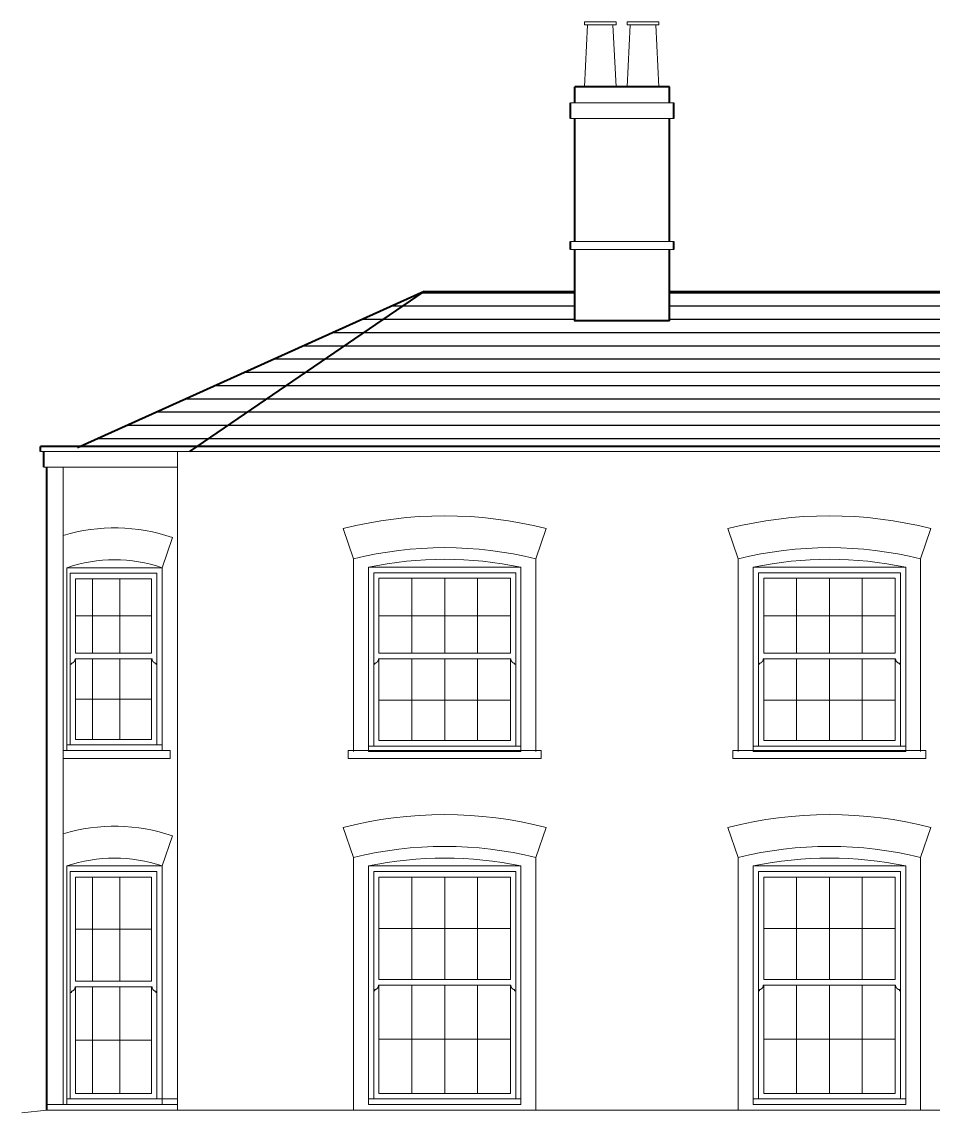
# Model space of a CAD drawing. Header units: millimetres. Extents: x -159872 to 386485, y -250577 to 158966.
# Drawn here: x 227269 to 235871, y 19178 to 29450 of the extents above; entities that cross this region are included whole.
import ezdxf

# ---------------------------------------------------------------- set-up
doc = ezdxf.new("R2010")
doc.units = ezdxf.units.MM
for name, color, linetype, lineweight in [('LDS-elevation', 7, 'Continuous', 9), ('LDS-equipment-kitchen equipment', 3, 'Continuous', 13), ('LDS-hatch_Hatch', 7, 'Continuous', 5), ('LDS-struct-extg-doors windows', 7, 'Continuous', 9), ('LDS-struct-extg-walls', 1, 'Continuous', 40)]:
    doc.layers.add(name, color=color, linetype=linetype, lineweight=lineweight)

# ---------------------------------------------------------------- blocks, each defined once
blk = doc.blocks.new('Group-204')
at = {"layer": 'LDS-elevation', "color": 7, "lineweight": 18, "flags": 128}
for points in [[(166833, 55691), (166833, 55636), (166595, 55612)], [(177693, 55636), (166833, 55636)]]:
    blk.add_lwpolyline(points, dxfattribs=at)

msp = doc.modelspace()

# ---------------------------------------------------------------- hatches: boundary and pattern name
at = {"layer": 'LDS-hatch_Hatch', "linetype": 'Continuous', "lineweight": 25}
h = msp.add_hatch(dxfattribs=at)
h.set_pattern_fill('_USER_1-4', color=41, scale=0.5, angle=315, style=0, pattern_type=2)
h.set_pattern_definition([(360, (317067.71, 13017.62), (2e-14, 125), [])])
h.paths.add_polyline_path([(231066.90078, 26905.32889), (227817.81713, 25440.31293), (228919.9641, 25440.31293)])
h = msp.add_hatch(dxfattribs=at)
h.set_pattern_fill('_USER_1-4', color=41, scale=0.5, angle=315, style=0, pattern_type=2)
h.set_pattern_definition([(360, (323348.4, 13017.62), (2e-14, 125), [])])
h.paths.add_polyline_path([(242526.14135, 26905.32889), (239005.2016, 26905.32889), (239005.2016, 26626.9148), (238420.05535, 26626.9148), (238420.05535, 26905.32889), (233381.1574, 26905.32889), (233381.1574, 26626.9148), (232486.87099, 26626.9148), (232486.87099, 26905.32889), (231066.90078, 26905.32889), (228919.9641, 25440.31293), (242526.14135, 25440.31293)])

# ---------------------------------------------------------------- linework, layer by layer
at = {"layer": 'LDS-equipment-kitchen equipment', "color": 7}
for p, q in [((230400.07726, 24382.03374), (230302.41906, 24666.8363)), ((232120.05647, 24382.03374), (232217.71467, 24666.8363)), ((234031.07726, 24382.03374), (233933.41906, 24666.8363)), ((235751.05647, 24382.03374), (235848.71467, 24666.8363)), ((228594.008, 24298.2623), (228691.31565, 24582.04253)), ((230400.06687, 22562.58025), (230400.06687, 24382.06405)), ((232120.06687, 22562.58025), (232120.06687, 24382.06405)), ((234031.06687, 22562.58025), (234031.06687, 24382.06405)), ((235751.06687, 22562.58025), (235751.06687, 24382.06405)), ((230400.07726, 21563.02033), (230302.41906, 21847.82288)), ((232120.05647, 21563.02033), (232217.71467, 21847.82288)), ((234031.07726, 21563.02033), (233933.41906, 21847.82288)), ((235751.05647, 21563.02033), (235848.71467, 21847.82288)), ((228594.008, 21483.24746), (228691.31565, 21767.02769)), ((230400.06687, 19178.24389), (230400.06687, 21563.05063)), ((232120.06687, 19178.24389), (232120.06687, 21563.05063)), ((234031.06687, 19178.24389), (234031.06687, 21563.05063)), ((235751.06687, 19178.24389), (235751.06687, 21563.05063))]:
    msp.add_line(p, q, dxfattribs=at)
for centre, radius, start, end in [((231260.06687, 20918.74306), 3868.5, 75.667409339, 104.332590661), ((234891.06687, 20918.74306), 3868.5, 75.667409339, 104.332590661), ((228144.01818, 22985.75744), 1687.50129, 71.075364483, 106.631915059), ((231260.06687, 20918.74306), 3568.5, 76.054571943, 103.945428057), ((234891.06687, 20918.74306), 3568.5, 76.054571943, 103.945428057), ((228144.02857, 22985.86905), 1387.39235, 71.074729125, 108.926631665), ((231260.06687, 20883.74306), 3493.5, 78.106273892, 101.893726108), ((234891.06687, 20883.74306), 3493.5, 78.106273892, 101.893726108), ((231260.06687, 18099.72964), 3868.5, 75.667409339, 104.332590661), ((234891.06687, 18099.72964), 3868.5, 75.667409339, 104.332590661), ((228144.01818, 20170.7426), 1687.50129, 71.075364483, 106.631915059), ((231260.06687, 18099.72964), 3568.5, 76.054571943, 103.945428057), ((234891.06687, 18099.72964), 3568.5, 76.054571943, 103.945428057), ((228144.02857, 20170.85421), 1387.39235, 71.074729125, 108.926631665), ((231260.06687, 18064.72964), 3493.5, 78.106273892, 101.893726108), ((234891.06687, 18064.72964), 3493.5, 78.106273892, 101.893726108)]:
    msp.add_arc(centre, radius, start, end, dxfattribs=at)
at = {"layer": 'LDS-struct-extg-doors windows', "color": 7}
for p, q in [((232878.32203, 29449.88229), (232578.32203, 29449.88229)), ((232578.32203, 29419.88229), (232578.32203, 29449.88229)), ((232878.32203, 29419.88229), (232578.32203, 29419.88229)), ((232578.32203, 28836.34083), (232608.32203, 29419.88229)), ((232878.32203, 28836.34083), (232848.32203, 29419.88229)), ((232878.32203, 29419.88229), (232878.32203, 29449.88229)), ((232982.05226, 29419.88229), (232982.05226, 29449.88229)), ((232982.05226, 29449.88229), (233282.05226, 29449.88229)), ((232982.05226, 29419.88229), (233282.05226, 29419.88229)), ((232982.05226, 28836.34083), (233012.05226, 29419.88229)), ((233282.05226, 28836.34083), (233252.05226, 29419.88229)), ((233282.05226, 29419.88229), (233282.05226, 29449.88229)), ((233421.1574, 28686.34083), (232446.87099, 28686.34083)), ((233421.1574, 28536.34083), (232446.87099, 28536.34083)), ((233421.1574, 27376.9148), (232446.87099, 27376.9148)), ((233421.1574, 27301.9148), (232446.87099, 27301.9148)), ((242526.14135, 25395.31293), (227446.01796, 25395.31293)), ((228739.01796, 19178.24389), (228739.01796, 25395.31293)), ((228739.01796, 25245.31293), (227476.01796, 25245.31293)), ((227661.01796, 22458.24746), (227661.01796, 25245.31293)), ((227694.01818, 24298.30559), (227694.01929, 22573.30559)), ((227694.01818, 24298.30559), (228594.01861, 24298.30559)), ((227694.01929, 22573.31272), (227694.01818, 24298.29847)), ((227694.01818, 24298.29847), (228594.01861, 24298.29134)), ((227694.01818, 24298.29847), (228594.01861, 24298.29134)), ((227694.01818, 24298.29847), (227694.01929, 22573.31272)), ((228544.01861, 24246.11784), (227726.82555, 24246.12497)), ((227726.82555, 24246.12497), (227726.82666, 22625.48622)), ((228544.01861, 24246.11784), (228544.01972, 22625.47909)), ((228594.01861, 24298.30559), (228594.01972, 22573.30559)), ((228594.01861, 24298.29134), (228594.01972, 22573.30559)), ((228594.01861, 24298.29134), (228594.01972, 22573.30559)), ((231980.06687, 24302.24306), (230540.06687, 24302.24306)), ((230540.06687, 24302.24306), (230540.06687, 22562.58025)), ((231980.06687, 24302.24306), (230540.06687, 24302.24306)), ((230540.06687, 24302.24306), (230540.06687, 22562.58025)), ((230540.06687, 22562.58025), (230540.06687, 24302.24306)), ((230590.06687, 24250.06956), (231930.06687, 24250.06956)), ((230590.06687, 24250.06956), (230590.06687, 22614.75375)), ((231930.06687, 24250.06956), (231930.06687, 22614.75375)), ((231980.06687, 22562.58025), (231980.06687, 24302.24306)), ((231980.06687, 24302.24306), (231980.06687, 22562.58025)), ((231980.06687, 22562.58025), (231980.06687, 24302.24306)), ((235611.06687, 24302.24306), (234171.06687, 24302.24306)), ((234171.06687, 24302.24306), (234171.06687, 22562.58025)), ((235611.06687, 24302.24306), (234171.06687, 24302.24306)), ((234171.06687, 24302.24306), (234171.06687, 22562.58025)), ((234171.06687, 22562.58025), (234171.06687, 24302.24306)), ((234221.06687, 24250.06956), (235561.06687, 24250.06956)), ((234221.06687, 24250.06956), (234221.06687, 22614.75375)), ((235561.06687, 24250.06956), (235561.06687, 22614.75375)), ((235611.06687, 22562.58025), (235611.06687, 24302.24306)), ((235611.06687, 24302.24306), (235611.06687, 22562.58025)), ((235611.06687, 22562.58025), (235611.06687, 24302.24306)), ((227776.82555, 24193.95147), (227776.82533, 23490.52039)), ((228494.01861, 24193.94434), (227776.82555, 24193.95147)), ((227935.61239, 24193.95147), (227935.61217, 23490.52039)), ((228194.18376, 24193.95147), (228194.18354, 23490.52039)), ((228494.01861, 24193.94434), (228494.01839, 23490.51327)), ((230640.06687, 24197.89606), (231880.06687, 24197.89606)), ((230640.06687, 24197.89606), (230640.06687, 23490.51327)), ((230950.06687, 24197.89606), (230950.06687, 23490.51327)), ((231260.06687, 24197.89606), (231260.06687, 23490.51327)), ((231570.06687, 24197.89606), (231570.06687, 23490.51327)), ((231880.06687, 24197.89606), (231880.06687, 23490.51327)), ((234271.06687, 24197.89606), (235511.06687, 24197.89606)), ((234271.06687, 24197.89606), (234271.06687, 23490.51327)), ((234581.06687, 24197.89606), (234581.06687, 23490.51327)), ((234891.06687, 24197.89606), (234891.06687, 23490.51327)), ((235201.06687, 24197.89606), (235201.06687, 23490.51327)), ((235511.06687, 24197.89606), (235511.06687, 23490.51327)), ((228494.0185, 23842.2288), (227776.82544, 23842.23593)), ((230640.06687, 23844.20466), (231880.06687, 23844.20466)), ((234271.06687, 23844.20466), (235511.06687, 23844.20466)), ((228499.01839, 23438.33977), (227771.82533, 23438.34689)), ((227771.82533, 23438.34689), (227771.82533, 23433.12954)), ((228494.01839, 23490.51327), (227776.82533, 23490.52039)), ((227776.82533, 23438.34689), (227776.82666, 22677.65972)), ((227935.61217, 23438.33977), (227935.6135, 22677.65259)), ((228194.18354, 23438.33977), (228194.18487, 22677.65259)), ((228494.01839, 23438.33977), (228494.01972, 22677.65259)), ((228499.01839, 23438.33977), (228499.01839, 23433.12242)), ((230635.06687, 23438.33977), (231885.06687, 23438.33977)), ((230635.06687, 23438.33977), (230635.06687, 23433.12242)), ((230640.06687, 23490.51327), (231880.06687, 23490.51327)), ((230640.06687, 23438.33977), (230640.06687, 22666.92725)), ((230950.06687, 23438.33977), (230950.06687, 22666.92725)), ((231260.06687, 23438.33977), (231260.06687, 22666.92725)), ((231570.06687, 23438.33977), (231570.06687, 22666.92725)), ((231880.06687, 23438.33977), (231880.06687, 22666.92725)), ((231885.06687, 23438.33977), (231885.06687, 23433.12242)), ((234266.06687, 23438.33977), (235516.06687, 23438.33977)), ((234266.06687, 23438.33977), (234266.06687, 23433.12242)), ((234271.06687, 23490.51327), (235511.06687, 23490.51327)), ((234271.06687, 23438.33977), (234271.06687, 22666.92725)), ((234581.06687, 23438.33977), (234581.06687, 22666.92725)), ((234891.06687, 23438.33977), (234891.06687, 22666.92725)), ((235201.06687, 23438.33977), (235201.06687, 22666.92725)), ((235511.06687, 23438.33977), (235511.06687, 22666.92725)), ((235516.06687, 23438.33977), (235516.06687, 23433.12242)), ((227726.82533, 23386.17339), (227736.82533, 23386.17339)), ((227736.82533, 23396.60809), (227736.82533, 23386.17339)), ((228534.01839, 23396.60097), (228534.01839, 23386.16627)), ((228544.01839, 23386.16627), (228534.01839, 23386.16627)), ((230590.06687, 23386.16627), (230600.06687, 23386.16627)), ((230600.06687, 23396.60097), (230600.06687, 23386.16627)), ((231920.06687, 23396.60097), (231920.06687, 23386.16627)), ((231930.06687, 23386.16627), (231920.06687, 23386.16627)), ((234221.06687, 23386.16627), (234231.06687, 23386.16627)), ((234231.06687, 23396.60097), (234231.06687, 23386.16627)), ((235551.06687, 23396.60097), (235551.06687, 23386.16627)), ((235561.06687, 23386.16627), (235551.06687, 23386.16627)), ((228494.01926, 23057.99618), (227776.82619, 23058.0033)), ((230640.06687, 23047.3574), (231880.06687, 23047.3574)), ((234271.06687, 23047.3574), (235511.06687, 23047.3574)), ((228594.01972, 22625.47909), (227694.01929, 22625.48622)), ((228494.01972, 22677.65259), (227776.82666, 22677.65972)), ((230540.06687, 22614.75375), (231980.06687, 22614.75375)), ((230640.06687, 22666.92725), (231880.06687, 22666.92725)), ((234171.06687, 22614.75375), (235611.06687, 22614.75375)), ((234271.06687, 22666.92725), (235511.06687, 22666.92725)), ((227661.01796, 22573.30559), (227661.01796, 22498.30559)), ((227661.01796, 22573.30559), (228669.01972, 22573.30559)), ((227661.01796, 22498.30559), (228669.01972, 22498.30559)), ((227661.01796, 19233.24389), (227661.01796, 22498.30559)), ((228594.01972, 22573.30559), (227694.01929, 22573.31272)), ((228594.01972, 22573.30559), (227694.01929, 22573.31272)), ((228669.01972, 22573.30559), (228669.01972, 22498.30559)), ((230350.06687, 22573.30559), (232170.06687, 22573.30559)), ((230350.06687, 22498.30559), (230350.06687, 22573.30559)), ((230350.06687, 22498.30559), (232170.06687, 22498.30559)), ((230540.06687, 22562.58025), (231980.06687, 22562.58025)), ((232170.06687, 22498.30559), (232170.06687, 22573.30559)), ((233981.06687, 22573.30559), (235801.06687, 22573.30559)), ((233981.06687, 22498.30559), (233981.06687, 22573.30559)), ((233981.06687, 22498.30559), (235801.06687, 22498.30559)), ((234171.06687, 22562.58025), (235611.06687, 22562.58025)), ((235801.06687, 22498.30559), (235801.06687, 22573.30559)), ((227694.01796, 21483.24389), (227694.01796, 19233.24389)), ((227694.01796, 21483.24389), (228594.01839, 21483.24389)), ((227694.01796, 19233.25102), (227694.01796, 21483.23677)), ((227694.01796, 21483.23677), (228594.01839, 21483.22964)), ((227694.01796, 21483.23677), (228594.01839, 21483.22964)), ((227694.01796, 21483.23677), (227694.01796, 19233.25102)), ((228594.01839, 21483.24389), (228594.01839, 19233.24389)), ((228594.01839, 21483.22964), (228594.01839, 19233.24389)), ((228594.01839, 21483.22964), (228594.01839, 19233.24389)), ((231980.06687, 21483.22964), (230540.06687, 21483.22964)), ((230540.06687, 21483.22964), (230540.06687, 19233.24389)), ((231980.06687, 21483.22964), (230540.06687, 21483.22964)), ((230540.06687, 21483.22964), (230540.06687, 19233.24389)), ((230540.06687, 19233.24389), (230540.06687, 21483.22964)), ((231980.06687, 19233.24389), (231980.06687, 21483.22964)), ((231980.06687, 21483.22964), (231980.06687, 19233.24389)), ((231980.06687, 19233.24389), (231980.06687, 21483.22964)), ((235611.06687, 21483.22964), (234171.06687, 21483.22964)), ((234171.06687, 21483.22964), (234171.06687, 19233.24389)), ((235611.06687, 21483.22964), (234171.06687, 21483.22964)), ((234171.06687, 21483.22964), (234171.06687, 19233.24389)), ((234171.06687, 19233.24389), (234171.06687, 21483.22964)), ((235611.06687, 19233.24389), (235611.06687, 21483.22964)), ((235611.06687, 21483.22964), (235611.06687, 19233.24389)), ((235611.06687, 19233.24389), (235611.06687, 21483.22964)), ((228544.01839, 21431.05614), (227726.82533, 21431.06327)), ((227726.82533, 21431.06327), (227726.82533, 19285.42452)), ((228494.01839, 21378.88264), (227776.82533, 21378.88977)), ((227776.82533, 21378.88977), (227776.82533, 20394.99002)), ((227935.61217, 21378.88977), (227935.61217, 20394.99002)), ((228194.18354, 21378.88977), (228194.18354, 20394.99002)), ((228494.01839, 21378.88264), (228494.01839, 20394.9829)), ((228544.01839, 21431.05614), (228544.01839, 19285.41739)), ((230590.06687, 21431.05614), (231930.06687, 21431.05614)), ((230590.06687, 21431.05614), (230590.06687, 19285.41739)), ((230640.06687, 21378.88264), (231880.06687, 21378.88264)), ((230640.06687, 21378.88264), (230640.06687, 20410.41027)), ((230950.06687, 21378.88264), (230950.06687, 20410.41027)), ((231260.06687, 21378.88264), (231260.06687, 20410.41027)), ((231570.06687, 21378.88264), (231570.06687, 20410.41027)), ((231880.06687, 21378.88264), (231880.06687, 20410.41027)), ((231930.06687, 21431.05614), (231930.06687, 19285.41739)), ((234221.06687, 21431.05614), (235561.06687, 21431.05614)), ((234221.06687, 21431.05614), (234221.06687, 19285.41739)), ((234271.06687, 21378.88264), (235511.06687, 21378.88264)), ((234271.06687, 21378.88264), (234271.06687, 20410.41027)), ((234581.06687, 21378.88264), (234581.06687, 20410.41027)), ((234891.06687, 21378.88264), (234891.06687, 20410.41027)), ((235201.06687, 21378.88264), (235201.06687, 20410.41027)), ((235511.06687, 21378.88264), (235511.06687, 20410.41027)), ((235561.06687, 21431.05614), (235561.06687, 19285.41739)), ((228494.01839, 20886.93277), (227776.82533, 20886.9399)), ((230640.06687, 20894.64646), (231880.06687, 20894.64646)), ((234271.06687, 20894.64646), (235511.06687, 20894.64646)), ((228499.01839, 20342.8094), (227771.82533, 20342.81652)), ((227771.82533, 20342.81652), (227771.82533, 20337.59917)), ((228494.01839, 20394.9829), (227776.82533, 20394.99002)), ((227776.82533, 20342.81652), (227776.82533, 19337.59802)), ((227935.61217, 20342.8094), (227935.61217, 19337.59089)), ((228194.18354, 20342.8094), (228194.18354, 19337.59089)), ((228494.01839, 20342.8094), (228494.01839, 19337.59089)), ((228499.01839, 20342.8094), (228499.01839, 20337.59205)), ((230635.06687, 20358.23677), (231885.06687, 20358.23677)), ((230635.06687, 20358.23677), (230635.06687, 20353.01942)), ((230640.06687, 20410.41027), (231880.06687, 20410.41027)), ((230640.06687, 20358.23677), (230640.06687, 19337.59089)), ((230950.06687, 20358.23677), (230950.06687, 19337.59089)), ((231260.06687, 20358.23677), (231260.06687, 19337.59089)), ((231570.06687, 20358.23677), (231570.06687, 19337.59089)), ((231880.06687, 20358.23677), (231880.06687, 19337.59089)), ((231885.06687, 20358.23677), (231885.06687, 20353.01942)), ((234266.06687, 20358.23677), (235516.06687, 20358.23677)), ((234266.06687, 20358.23677), (234266.06687, 20353.01942)), ((234271.06687, 20410.41027), (235511.06687, 20410.41027)), ((234271.06687, 20358.23677), (234271.06687, 19337.59089)), ((234581.06687, 20358.23677), (234581.06687, 19337.59089)), ((234891.06687, 20358.23677), (234891.06687, 19337.59089)), ((235201.06687, 20358.23677), (235201.06687, 19337.59089)), ((235511.06687, 20358.23677), (235511.06687, 19337.59089)), ((235516.06687, 20358.23677), (235516.06687, 20353.01942)), ((227726.82533, 20290.64302), (227736.82533, 20290.64302)), ((227736.82533, 20301.07772), (227736.82533, 20290.64302)), ((228534.01839, 20301.0706), (228534.01839, 20290.6359)), ((228544.01839, 20290.6359), (228534.01839, 20290.6359)), ((230590.06687, 20306.06327), (230600.06687, 20306.06327)), ((230600.06687, 20316.49797), (230600.06687, 20306.06327)), ((231920.06687, 20316.49797), (231920.06687, 20306.06327)), ((231930.06687, 20306.06327), (231920.06687, 20306.06327)), ((234221.06687, 20306.06327), (234231.06687, 20306.06327)), ((234231.06687, 20316.49797), (234231.06687, 20306.06327)), ((235551.06687, 20316.49797), (235551.06687, 20306.06327)), ((235561.06687, 20306.06327), (235551.06687, 20306.06327)), ((228494.01839, 19840.20015), (227776.82533, 19840.20727)), ((230640.06687, 19847.91383), (231880.06687, 19847.91383)), ((234271.06687, 19847.91383), (235511.06687, 19847.91383)), ((228494.01839, 19337.59089), (227776.82533, 19337.59802)), ((230640.06687, 19337.59089), (231880.06687, 19337.59089)), ((234271.06687, 19337.59089), (235511.06687, 19337.59089)), ((228739.01796, 19233.24389), (227506.01796, 19233.24389)), ((228591.70716, 19233.24389), (227655.27371, 19233.24389)), ((228739.01796, 19285.41625), (227694.01796, 19285.42452)), ((228594.01839, 19233.24389), (227694.01796, 19233.25102)), ((228594.01839, 19233.24389), (227694.01796, 19233.25102)), ((230540.06687, 19285.41739), (231980.06687, 19285.41739)), ((230540.06687, 19233.24389), (231980.06687, 19233.24389)), ((230540.06687, 19233.24389), (231980.06687, 19233.24389)), ((234171.06687, 19285.41739), (235611.06687, 19285.41739)), ((234171.06687, 19233.24389), (235611.06687, 19233.24389))]:
    msp.add_line(p, q, dxfattribs=at)
at = {"layer": 'LDS-struct-extg-doors windows', "color": 253}
for p, q in [((227268.7895, 19154.46991), (227506.01796, 19178.24389)), ((227506.01796, 19178.24389), (238311.83372, 19178.24389)), ((228427.54844, 19178.24389), (229032.12146, 19178.24389))]:
    msp.add_line(p, q, dxfattribs=at)
at = {"layer": 'LDS-struct-extg-doors windows', "color": 7}
for points in [[(227736.82533, 23396.60809), (227749.1997, 23396.60809), (227771.82533, 23420.21726), (227771.82533, 23433.12954)], [(228499.01839, 23433.12242), (228499.01839, 23420.21013), (228521.64402, 23396.60097), (228534.01839, 23396.60097)], [(230600.06687, 23396.60097), (230612.44123, 23396.60097), (230635.06687, 23420.21013), (230635.06687, 23433.12242)], [(231885.06687, 23433.12242), (231885.06687, 23420.21013), (231907.6925, 23396.60097), (231920.06687, 23396.60097)], [(234231.06687, 23396.60097), (234243.44123, 23396.60097), (234266.06687, 23420.21013), (234266.06687, 23433.12242)], [(235516.06687, 23433.12242), (235516.06687, 23420.21013), (235538.6925, 23396.60097), (235551.06687, 23396.60097)], [(230600.06687, 20316.49797), (230612.44123, 20316.49797), (230635.06687, 20340.10714), (230635.06687, 20353.01942)], [(231885.06687, 20353.01942), (231885.06687, 20340.10714), (231907.6925, 20316.49797), (231920.06687, 20316.49797)], [(234231.06687, 20316.49797), (234243.44123, 20316.49797), (234266.06687, 20340.10714), (234266.06687, 20353.01942)], [(235516.06687, 20353.01942), (235516.06687, 20340.10714), (235538.6925, 20316.49797), (235551.06687, 20316.49797)], [(227736.82533, 20301.07772), (227749.1997, 20301.07772), (227771.82533, 20324.68689), (227771.82533, 20337.59917)], [(228499.01839, 20337.59205), (228499.01839, 20324.67977), (228521.64402, 20301.0706), (228534.01839, 20301.0706)]]:
    msp.add_open_spline(points, degree=2, dxfattribs=at)
at = {"layer": 'LDS-struct-extg-walls', "color": 7}
for p, q in [((233381.1574, 28836.34083), (232486.87099, 28836.34083)), ((232486.87099, 28686.34083), (232486.87099, 28836.34083)), ((233381.1574, 28686.34083), (233381.1574, 28836.34083)), ((232446.87099, 28536.34083), (232446.87099, 28686.34083)), ((233421.1574, 28536.34083), (233421.1574, 28686.34083)), ((232486.87099, 27376.9148), (232486.87099, 28536.34083)), ((233381.1574, 27376.9148), (233381.1574, 28536.34083)), ((232446.87099, 27301.9148), (232446.87099, 27376.9148)), ((233421.1574, 27301.9148), (233421.1574, 27376.9148)), ((232486.87099, 26626.9148), (232486.87099, 27301.9148)), ((233381.1574, 26626.9148), (233381.1574, 27301.9148)), ((231066.90078, 26905.32889), (227795.74049, 25430.35854)), ((228854.01796, 25395.31293), (231066.90078, 26905.32889)), ((231066.90078, 26905.32889), (232486.87099, 26905.32889)), ((233381.1574, 26905.32889), (238420.05535, 26905.32889)), ((233381.1574, 26626.9148), (232482.4911, 26626.9148)), ((242526.14135, 25440.31293), (227446.01796, 25440.31293)), ((227446.01796, 25395.31293), (227446.01796, 25440.31293)), ((227476.01796, 25245.31293), (227476.01796, 25395.31293)), ((227506.01796, 19178.24389), (227506.01796, 25245.31293))]:
    msp.add_line(p, q, dxfattribs=at)

# ---------------------------------------------------------------- block references
at = {"layer": 'LDS-elevation', "color": 7}
msp.add_blockref('Group-204', (60673.51323, -36457.51522), dxfattribs=at)

doc.saveas('drawing.dxf')
